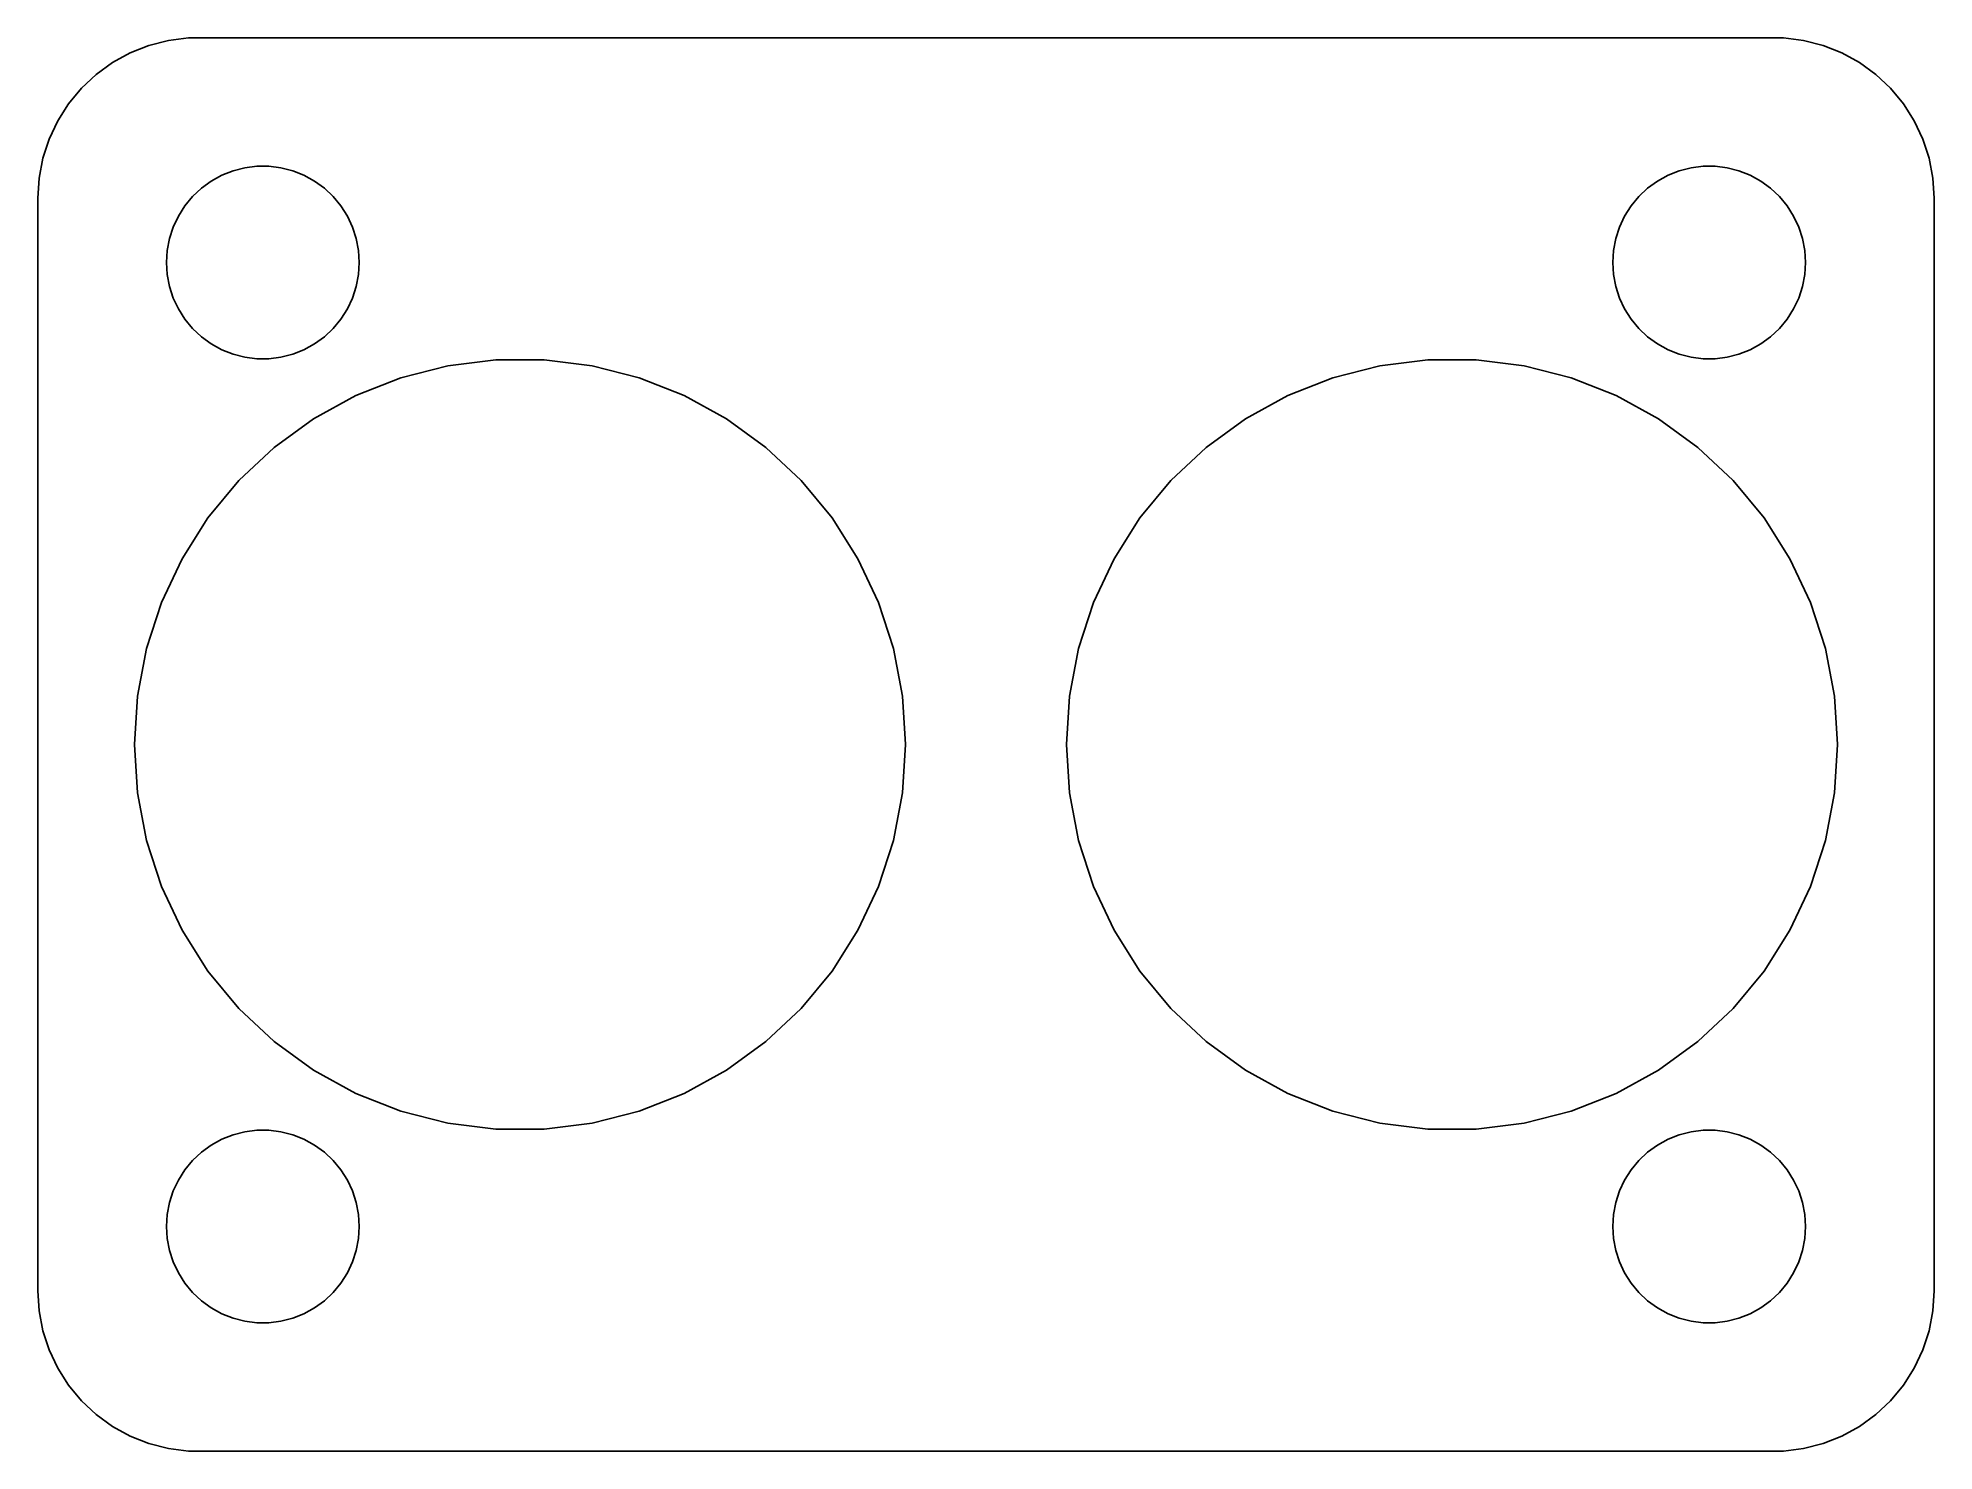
# Model space of a CAD drawing. Header units: metres. Extents: x -29.5 to 29.5, y -22 to 22.
import ezdxf

# ---------------------------------------------------------------- set-up
doc = ezdxf.new("R2010")
doc.units = ezdxf.units.M

msp = doc.modelspace()

# ---------------------------------------------------------------- linework, layer by layer
for p, q in [((-25.4369, 21.9114), (-26.0451, 21.7553)), ((-24.8139, 21.9901), (-25.4369, 21.9114)), ((24.8139, 21.9901), (-24.8139, 21.9901)), ((25.4369, 21.9114), (24.8139, 21.9901)), ((26.0451, 21.7553), (25.4369, 21.9114)), ((-26.6289, 21.5241), (-27.1791, 21.2216)), ((-26.0451, 21.7553), (-26.6289, 21.5241)), ((26.6289, 21.5241), (26.0451, 21.7553)), ((27.1791, 21.2216), (26.6289, 21.5241)), ((-27.6871, 20.8526), (-28.1448, 20.4227)), ((-27.1791, 21.2216), (-27.6871, 20.8526)), ((27.6871, 20.8526), (27.1791, 21.2216)), ((28.1448, 20.4227), (27.6871, 20.8526)), ((-28.1448, 20.4227), (-28.5451, 19.9389)), ((28.5451, 19.9389), (28.1448, 20.4227)), ((-28.5451, 19.9389), (-28.8815, 19.4088)), ((28.8815, 19.4088), (28.5451, 19.9389)), ((-28.8815, 19.4088), (-29.1489, 18.8406)), ((29.1489, 18.8406), (28.8815, 19.4088)), ((-29.1489, 18.8406), (-29.3429, 18.2434)), ((29.3429, 18.2434), (29.1489, 18.8406)), ((-29.3429, 18.2434), (-29.4606, 17.6267)), ((-24.1075, 17.533), (-23.7773, 17.7145)), ((-23.7773, 17.7145), (-23.427, 17.8532)), ((-23.427, 17.8532), (-23.0621, 17.9469)), ((-23.0621, 17.9469), (-22.6884, 17.9941)), ((-22.6884, 17.9941), (-22.3116, 17.9941)), ((-22.3116, 17.9941), (-21.9379, 17.9469)), ((-21.9379, 17.9469), (-21.5729, 17.8532)), ((-21.5729, 17.8532), (-21.2227, 17.7145)), ((-21.2227, 17.7145), (-20.8925, 17.533)), ((20.8925, 17.533), (21.2227, 17.7145)), ((21.2227, 17.7145), (21.5729, 17.8532)), ((21.5729, 17.8532), (21.9379, 17.9469)), ((21.9379, 17.9469), (22.3116, 17.9941)), ((22.3116, 17.9941), (22.6884, 17.9941)), ((22.6884, 17.9941), (23.0621, 17.9469)), ((23.0621, 17.9469), (23.427, 17.8532)), ((23.427, 17.8532), (23.7773, 17.7145)), ((23.7773, 17.7145), (24.1075, 17.533)), ((29.4606, 17.6267), (29.3429, 18.2434)), ((-29.4606, 17.6267), (-29.5, 17)), ((-24.6869, 17.0536), (-24.4123, 17.3115)), ((-24.4123, 17.3115), (-24.1075, 17.533)), ((-20.8925, 17.533), (-20.5877, 17.3115)), ((-20.5877, 17.3115), (-20.3131, 17.0536)), ((20.3131, 17.0536), (20.5877, 17.3115)), ((20.5877, 17.3115), (20.8925, 17.533)), ((24.1075, 17.533), (24.4123, 17.3115)), ((24.4123, 17.3115), (24.6869, 17.0536)), ((29.5, 17), (29.4606, 17.6267)), ((-29.5, 17), (-29.5, -17)), ((-25.1289, 16.4453), (-24.927, 16.7634)), ((-24.927, 16.7634), (-24.6869, 17.0536)), ((-20.3131, 17.0536), (-20.0729, 16.7634)), ((-20.0729, 16.7634), (-19.8711, 16.4453)), ((19.8711, 16.4453), (20.0729, 16.7634)), ((20.0729, 16.7634), (20.3131, 17.0536)), ((24.6869, 17.0536), (24.927, 16.7634)), ((24.927, 16.7634), (25.1289, 16.4453)), ((29.5, -17), (29.5, 17)), ((-25.4057, 15.7461), (-25.2893, 16.1044)), ((-25.2893, 16.1044), (-25.1289, 16.4453)), ((-19.8711, 16.4453), (-19.7107, 16.1044)), ((-19.7107, 16.1044), (-19.5942, 15.7461)), ((19.5942, 15.7461), (19.7107, 16.1044)), ((19.7107, 16.1044), (19.8711, 16.4453)), ((25.1289, 16.4453), (25.2893, 16.1044)), ((25.2893, 16.1044), (25.4057, 15.7461)), ((-25.5, 15), (-25.4763, 15.376)), ((-25.4763, 15.376), (-25.4057, 15.7461)), ((-19.5942, 15.7461), (-19.5237, 15.376)), ((-19.5237, 15.376), (-19.5, 15)), ((19.5, 15), (19.5237, 15.376)), ((19.5237, 15.376), (19.5942, 15.7461)), ((25.4057, 15.7461), (25.4763, 15.376)), ((25.4763, 15.376), (25.5, 15)), ((-25.4763, 14.624), (-25.5, 15)), ((-19.5, 15), (-19.5237, 14.624)), ((19.5237, 14.624), (19.5, 15)), ((25.5, 15), (25.4763, 14.624)), ((-25.4057, 14.2539), (-25.4763, 14.624)), ((-25.2893, 13.8956), (-25.4057, 14.2539)), ((-19.5942, 14.2539), (-19.7107, 13.8956)), ((-19.5237, 14.624), (-19.5942, 14.2539)), ((19.5942, 14.2539), (19.5237, 14.624)), ((19.7107, 13.8956), (19.5942, 14.2539)), ((25.4057, 14.2539), (25.2893, 13.8956)), ((25.4763, 14.624), (25.4057, 14.2539)), ((-25.1289, 13.5547), (-25.2893, 13.8956)), ((-19.7107, 13.8956), (-19.8711, 13.5547)), ((19.8711, 13.5547), (19.7107, 13.8956)), ((25.2893, 13.8956), (25.1289, 13.5547)), ((-24.927, 13.2366), (-25.1289, 13.5547)), ((-24.6869, 12.9464), (-24.927, 13.2366)), ((-20.0729, 13.2366), (-20.3131, 12.9464)), ((-19.8711, 13.5547), (-20.0729, 13.2366)), ((20.0729, 13.2366), (19.8711, 13.5547)), ((20.3131, 12.9464), (20.0729, 13.2366)), ((24.927, 13.2366), (24.6869, 12.9464)), ((25.1289, 13.5547), (24.927, 13.2366)), ((-24.4123, 12.6884), (-24.6869, 12.9464)), ((-24.1075, 12.467), (-24.4123, 12.6884)), ((-23.7773, 12.2855), (-24.1075, 12.467)), ((-20.8925, 12.467), (-21.2227, 12.2855)), ((-20.5877, 12.6884), (-20.8925, 12.467)), ((-20.3131, 12.9464), (-20.5877, 12.6884)), ((20.5877, 12.6884), (20.3131, 12.9464)), ((20.8925, 12.467), (20.5877, 12.6884)), ((21.2227, 12.2855), (20.8925, 12.467)), ((24.1075, 12.467), (23.7773, 12.2855)), ((24.4123, 12.6884), (24.1075, 12.467)), ((24.6869, 12.9464), (24.4123, 12.6884)), ((-23.427, 12.1468), (-23.7773, 12.2855)), ((-23.0621, 12.0531), (-23.427, 12.1468)), ((-22.6884, 12.0059), (-23.0621, 12.0531)), ((-22.3116, 12.0059), (-22.6884, 12.0059)), ((-21.9379, 12.0531), (-22.3116, 12.0059)), ((-21.5729, 12.1468), (-21.9379, 12.0531)), ((-21.2227, 12.2855), (-21.5729, 12.1468)), ((-16.7486, 11.7874), (-15.2535, 11.9763)), ((-15.2535, 11.9763), (-13.7465, 11.9763)), ((-13.7465, 11.9763), (-12.2514, 11.7874)), ((12.2514, 11.7874), (13.7465, 11.9763)), ((13.7465, 11.9763), (15.2535, 11.9763)), ((15.2535, 11.9763), (16.7486, 11.7874)), ((21.5729, 12.1468), (21.2227, 12.2855)), ((21.9379, 12.0531), (21.5729, 12.1468)), ((22.3116, 12.0059), (21.9379, 12.0531)), ((22.6884, 12.0059), (22.3116, 12.0059)), ((23.0621, 12.0531), (22.6884, 12.0059)), ((23.427, 12.1468), (23.0621, 12.0531)), ((23.7773, 12.2855), (23.427, 12.1468)), ((-19.6093, 10.8579), (-18.2082, 11.4127)), ((-18.2082, 11.4127), (-16.7486, 11.7874)), ((-12.2514, 11.7874), (-10.7918, 11.4127)), ((-10.7918, 11.4127), (-9.39064, 10.8579)), ((9.39064, 10.8579), (10.7918, 11.4127)), ((10.7918, 11.4127), (12.2514, 11.7874)), ((16.7486, 11.7874), (18.2082, 11.4127)), ((18.2082, 11.4127), (19.6093, 10.8579)), ((-20.9299, 10.1319), (-19.6093, 10.8579)), ((-9.39064, 10.8579), (-8.07007, 10.1319)), ((8.07007, 10.1319), (9.39064, 10.8579)), ((19.6093, 10.8579), (20.9299, 10.1319)), ((-22.1491, 9.24615), (-20.9299, 10.1319)), ((-8.07007, 10.1319), (-6.85091, 9.24615)), ((6.85091, 9.24615), (8.07007, 10.1319)), ((20.9299, 10.1319), (22.1491, 9.24615)), ((-23.2476, 8.21455), (-22.1491, 9.24615)), ((-6.85091, 9.24615), (-5.75237, 8.21455)), ((5.75237, 8.21455), (6.85091, 9.24615)), ((22.1491, 9.24615), (23.2476, 8.21455)), ((-24.2082, 7.05342), (-23.2476, 8.21455)), ((-5.75237, 8.21455), (-4.79179, 7.05342)), ((4.79179, 7.05342), (5.75237, 8.21455)), ((23.2476, 8.21455), (24.2082, 7.05342)), ((-25.0157, 5.78104), (-24.2082, 7.05342)), ((-4.79179, 7.05342), (-3.98431, 5.78104)), ((3.98431, 5.78104), (4.79179, 7.05342)), ((24.2082, 7.05342), (25.0157, 5.78104)), ((-25.6573, 4.41748), (-25.0157, 5.78104)), ((-3.98431, 5.78104), (-3.34268, 4.41748)), ((3.34268, 4.41748), (3.98431, 5.78104)), ((25.0157, 5.78104), (25.6573, 4.41748)), ((-26.123, 2.98427), (-25.6573, 4.41748)), ((-3.34268, 4.41748), (-2.877, 2.98427)), ((2.877, 2.98427), (3.34268, 4.41748)), ((25.6573, 4.41748), (26.123, 2.98427)), ((-26.4054, 1.504), (-26.123, 2.98427)), ((-2.877, 2.98427), (-2.59462, 1.504)), ((2.59462, 1.504), (2.877, 2.98427)), ((26.123, 2.98427), (26.4054, 1.504)), ((-26.5, 0), (-26.4054, 1.504)), ((-2.59462, 1.504), (-2.5, 0)), ((2.5, 0), (2.59462, 1.504)), ((26.4054, 1.504), (26.5, 0)), ((-26.4054, -1.504), (-26.5, 0)), ((-2.5, 0), (-2.59462, -1.504)), ((2.59462, -1.504), (2.5, 0)), ((26.5, 0), (26.4054, -1.504)), ((-26.123, -2.98427), (-26.4054, -1.504)), ((-2.59462, -1.504), (-2.877, -2.98427)), ((2.877, -2.98427), (2.59462, -1.504)), ((26.4054, -1.504), (26.123, -2.98427)), ((-25.6573, -4.41748), (-26.123, -2.98427)), ((-2.877, -2.98427), (-3.34268, -4.41748)), ((3.34268, -4.41748), (2.877, -2.98427)), ((26.123, -2.98427), (25.6573, -4.41748)), ((-25.0157, -5.78104), (-25.6573, -4.41748)), ((-3.34268, -4.41748), (-3.98431, -5.78104)), ((3.98431, -5.78104), (3.34268, -4.41748)), ((25.6573, -4.41748), (25.0157, -5.78104)), ((-24.2082, -7.05342), (-25.0157, -5.78104)), ((-3.98431, -5.78104), (-4.79179, -7.05342)), ((4.79179, -7.05342), (3.98431, -5.78104)), ((25.0157, -5.78104), (24.2082, -7.05342)), ((-23.2476, -8.21455), (-24.2082, -7.05342)), ((-4.79179, -7.05342), (-5.75237, -8.21455)), ((5.75237, -8.21455), (4.79179, -7.05342)), ((24.2082, -7.05342), (23.2476, -8.21455)), ((-22.1491, -9.24615), (-23.2476, -8.21455)), ((-5.75237, -8.21455), (-6.85091, -9.24615)), ((6.85091, -9.24615), (5.75237, -8.21455)), ((23.2476, -8.21455), (22.1491, -9.24615)), ((-20.9299, -10.1319), (-22.1491, -9.24615)), ((-6.85091, -9.24615), (-8.07007, -10.1319)), ((8.07007, -10.1319), (6.85091, -9.24615)), ((22.1491, -9.24615), (20.9299, -10.1319)), ((-19.6093, -10.8579), (-20.9299, -10.1319)), ((-8.07007, -10.1319), (-9.39064, -10.8579)), ((9.39064, -10.8579), (8.07007, -10.1319)), ((20.9299, -10.1319), (19.6093, -10.8579)), ((-18.2082, -11.4127), (-19.6093, -10.8579)), ((-9.39064, -10.8579), (-10.7918, -11.4127)), ((10.7918, -11.4127), (9.39064, -10.8579)), ((19.6093, -10.8579), (18.2082, -11.4127)), ((-16.7486, -11.7874), (-18.2082, -11.4127)), ((-15.2535, -11.9763), (-16.7486, -11.7874)), ((-12.2514, -11.7874), (-13.7465, -11.9763)), ((-10.7918, -11.4127), (-12.2514, -11.7874)), ((12.2514, -11.7874), (10.7918, -11.4127)), ((13.7465, -11.9763), (12.2514, -11.7874)), ((16.7486, -11.7874), (15.2535, -11.9763)), ((18.2082, -11.4127), (16.7486, -11.7874)), ((-24.1075, -12.467), (-23.7773, -12.2855)), ((-23.7773, -12.2855), (-23.427, -12.1468)), ((-23.427, -12.1468), (-23.0621, -12.0531)), ((-23.0621, -12.0531), (-22.6884, -12.0059)), ((-22.6884, -12.0059), (-22.3116, -12.0059)), ((-22.3116, -12.0059), (-21.9379, -12.0531)), ((-21.9379, -12.0531), (-21.5729, -12.1468)), ((-21.5729, -12.1468), (-21.2227, -12.2855)), ((-21.2227, -12.2855), (-20.8925, -12.467)), ((-13.7465, -11.9763), (-15.2535, -11.9763)), ((15.2535, -11.9763), (13.7465, -11.9763)), ((20.8925, -12.467), (21.2227, -12.2855)), ((21.2227, -12.2855), (21.5729, -12.1468)), ((21.5729, -12.1468), (21.9379, -12.0531)), ((21.9379, -12.0531), (22.3116, -12.0059)), ((22.3116, -12.0059), (22.6884, -12.0059)), ((22.6884, -12.0059), (23.0621, -12.0531)), ((23.0621, -12.0531), (23.427, -12.1468)), ((23.427, -12.1468), (23.7773, -12.2855)), ((23.7773, -12.2855), (24.1075, -12.467)), ((-24.927, -13.2366), (-24.6869, -12.9464)), ((-24.6869, -12.9464), (-24.4123, -12.6884)), ((-24.4123, -12.6884), (-24.1075, -12.467)), ((-20.8925, -12.467), (-20.5877, -12.6884)), ((-20.5877, -12.6884), (-20.3131, -12.9464)), ((-20.3131, -12.9464), (-20.0729, -13.2366)), ((20.0729, -13.2366), (20.3131, -12.9464)), ((20.3131, -12.9464), (20.5877, -12.6884)), ((20.5877, -12.6884), (20.8925, -12.467)), ((24.1075, -12.467), (24.4123, -12.6884)), ((24.4123, -12.6884), (24.6869, -12.9464)), ((24.6869, -12.9464), (24.927, -13.2366)), ((-25.2893, -13.8956), (-25.1289, -13.5547)), ((-25.1289, -13.5547), (-24.927, -13.2366)), ((-20.0729, -13.2366), (-19.8711, -13.5547)), ((-19.8711, -13.5547), (-19.7107, -13.8956)), ((19.7107, -13.8956), (19.8711, -13.5547)), ((19.8711, -13.5547), (20.0729, -13.2366)), ((24.927, -13.2366), (25.1289, -13.5547)), ((25.1289, -13.5547), (25.2893, -13.8956)), ((-25.4057, -14.2539), (-25.2893, -13.8956)), ((-19.7107, -13.8956), (-19.5942, -14.2539)), ((19.5942, -14.2539), (19.7107, -13.8956)), ((25.2893, -13.8956), (25.4057, -14.2539)), ((-25.5, -15), (-25.4763, -14.624)), ((-25.4763, -14.624), (-25.4057, -14.2539)), ((-19.5942, -14.2539), (-19.5237, -14.624)), ((-19.5237, -14.624), (-19.5, -15)), ((19.5, -15), (19.5237, -14.624)), ((19.5237, -14.624), (19.5942, -14.2539)), ((25.4057, -14.2539), (25.4763, -14.624)), ((25.4763, -14.624), (25.5, -15)), ((-25.4763, -15.376), (-25.5, -15)), ((-19.5, -15), (-19.5237, -15.376)), ((19.5237, -15.376), (19.5, -15)), ((25.5, -15), (25.4763, -15.376)), ((-25.4057, -15.7461), (-25.4763, -15.376)), ((-25.2893, -16.1044), (-25.4057, -15.7461)), ((-19.5942, -15.7461), (-19.7107, -16.1044)), ((-19.5237, -15.376), (-19.5942, -15.7461)), ((19.5942, -15.7461), (19.5237, -15.376)), ((19.7107, -16.1044), (19.5942, -15.7461)), ((25.4057, -15.7461), (25.2893, -16.1044)), ((25.4763, -15.376), (25.4057, -15.7461)), ((-25.1289, -16.4453), (-25.2893, -16.1044)), ((-24.927, -16.7634), (-25.1289, -16.4453)), ((-19.8711, -16.4453), (-20.0729, -16.7634)), ((-19.7107, -16.1044), (-19.8711, -16.4453)), ((19.8711, -16.4453), (19.7107, -16.1044)), ((20.0729, -16.7634), (19.8711, -16.4453)), ((25.1289, -16.4453), (24.927, -16.7634)), ((25.2893, -16.1044), (25.1289, -16.4453)), ((-29.5, -17), (-29.4606, -17.6267)), ((-24.6869, -17.0536), (-24.927, -16.7634)), ((-24.4123, -17.3115), (-24.6869, -17.0536)), ((-20.3131, -17.0536), (-20.5877, -17.3115)), ((-20.0729, -16.7634), (-20.3131, -17.0536)), ((20.3131, -17.0536), (20.0729, -16.7634)), ((20.5877, -17.3115), (20.3131, -17.0536)), ((24.6869, -17.0536), (24.4123, -17.3115)), ((24.927, -16.7634), (24.6869, -17.0536)), ((29.4606, -17.6267), (29.5, -17)), ((-29.4606, -17.6267), (-29.3429, -18.2434)), ((-24.1075, -17.533), (-24.4123, -17.3115)), ((-23.7773, -17.7145), (-24.1075, -17.533)), ((-20.8925, -17.533), (-21.2227, -17.7145)), ((-20.5877, -17.3115), (-20.8925, -17.533)), ((20.8925, -17.533), (20.5877, -17.3115)), ((21.2227, -17.7145), (20.8925, -17.533)), ((24.1075, -17.533), (23.7773, -17.7145)), ((24.4123, -17.3115), (24.1075, -17.533)), ((29.3429, -18.2434), (29.4606, -17.6267)), ((-29.3429, -18.2434), (-29.1489, -18.8406)), ((-23.427, -17.8532), (-23.7773, -17.7145)), ((-23.0621, -17.9469), (-23.427, -17.8532)), ((-22.6884, -17.9941), (-23.0621, -17.9469)), ((-22.3116, -17.9941), (-22.6884, -17.9941)), ((-21.9379, -17.9469), (-22.3116, -17.9941)), ((-21.5729, -17.8532), (-21.9379, -17.9469)), ((-21.2227, -17.7145), (-21.5729, -17.8532)), ((21.5729, -17.8532), (21.2227, -17.7145)), ((21.9379, -17.9469), (21.5729, -17.8532)), ((22.3116, -17.9941), (21.9379, -17.9469)), ((22.6884, -17.9941), (22.3116, -17.9941)), ((23.0621, -17.9469), (22.6884, -17.9941)), ((23.427, -17.8532), (23.0621, -17.9469)), ((23.7773, -17.7145), (23.427, -17.8532)), ((29.1489, -18.8406), (29.3429, -18.2434)), ((-29.1489, -18.8406), (-28.8815, -19.4088)), ((28.8815, -19.4088), (29.1489, -18.8406)), ((-28.8815, -19.4088), (-28.5451, -19.9389)), ((28.5451, -19.9389), (28.8815, -19.4088)), ((-28.5451, -19.9389), (-28.1448, -20.4227)), ((28.1448, -20.4227), (28.5451, -19.9389)), ((-28.1448, -20.4227), (-27.6871, -20.8526)), ((27.6871, -20.8526), (28.1448, -20.4227)), ((-27.6871, -20.8526), (-27.1791, -21.2216)), ((-27.1791, -21.2216), (-26.6289, -21.5241)), ((26.6289, -21.5241), (27.1791, -21.2216)), ((27.1791, -21.2216), (27.6871, -20.8526)), ((-26.6289, -21.5241), (-26.0451, -21.7553)), ((-26.0451, -21.7553), (-25.4369, -21.9114)), ((25.4369, -21.9114), (26.0451, -21.7553)), ((26.0451, -21.7553), (26.6289, -21.5241)), ((-25.4369, -21.9114), (-24.8139, -21.9901)), ((-24.8139, -21.9901), (24.8139, -21.9901)), ((24.8139, -21.9901), (25.4369, -21.9114))]:
    msp.add_line(p, q)

doc.saveas('drawing.dxf')
